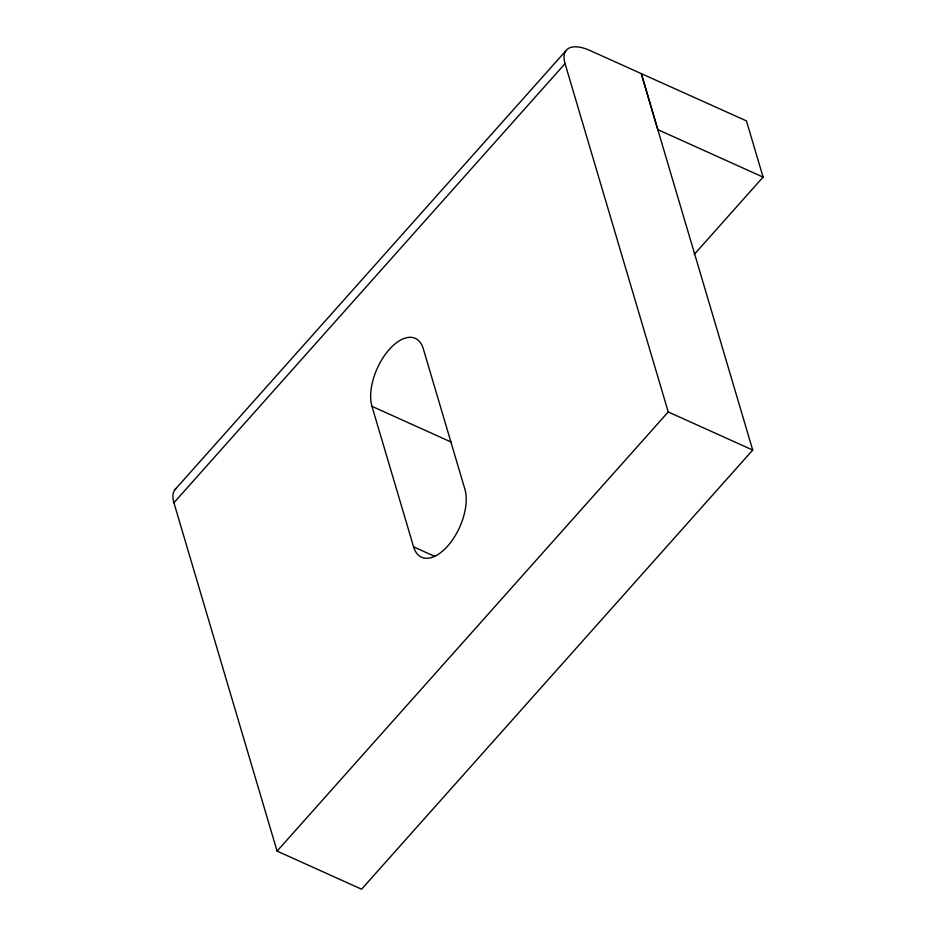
<?xml version="1.0" encoding="UTF-8"?>
<svg xmlns="http://www.w3.org/2000/svg" width="936" height="936" viewBox="0 0 936 936"><rect width="100%" height="100%" fill="white"/><g stroke="black" fill="none" stroke-linecap="round" stroke-linejoin="round"><path stroke-width="1.4" d="M174.81 489.832L565.952 50.684M173.909 502.749L565.051 63.601A42.974 18.954 41.7 0 1 590.195 50.591L641.207 73.593L752.719 450.052L361.577 889.2L277.091 851.105L173.909 502.749A42.974 18.954 41.7 0 1 176.143 488.416M641.207 73.593L746.437 120.896L763.097 177.115L694.196 254.463M657.856 129.811L641.312 73.488M277.091 851.105L668.245 411.957L565.051 63.601M657.961 129.694L763.097 177.115M668.245 411.957L752.719 450.052M371.966 406.329L413.595 546.858A42.974 22.359 -65.7 0 0 447.572 546.168A42.974 22.359 -65.7 0 0 464.911 489.259L423.283 348.73A42.974 22.359 -65.7 0 0 389.306 349.42A42.974 22.359 -65.7 0 0 371.966 406.329L451.175 442.049M413.595 546.858L434.714 556.382"/></g></svg>
